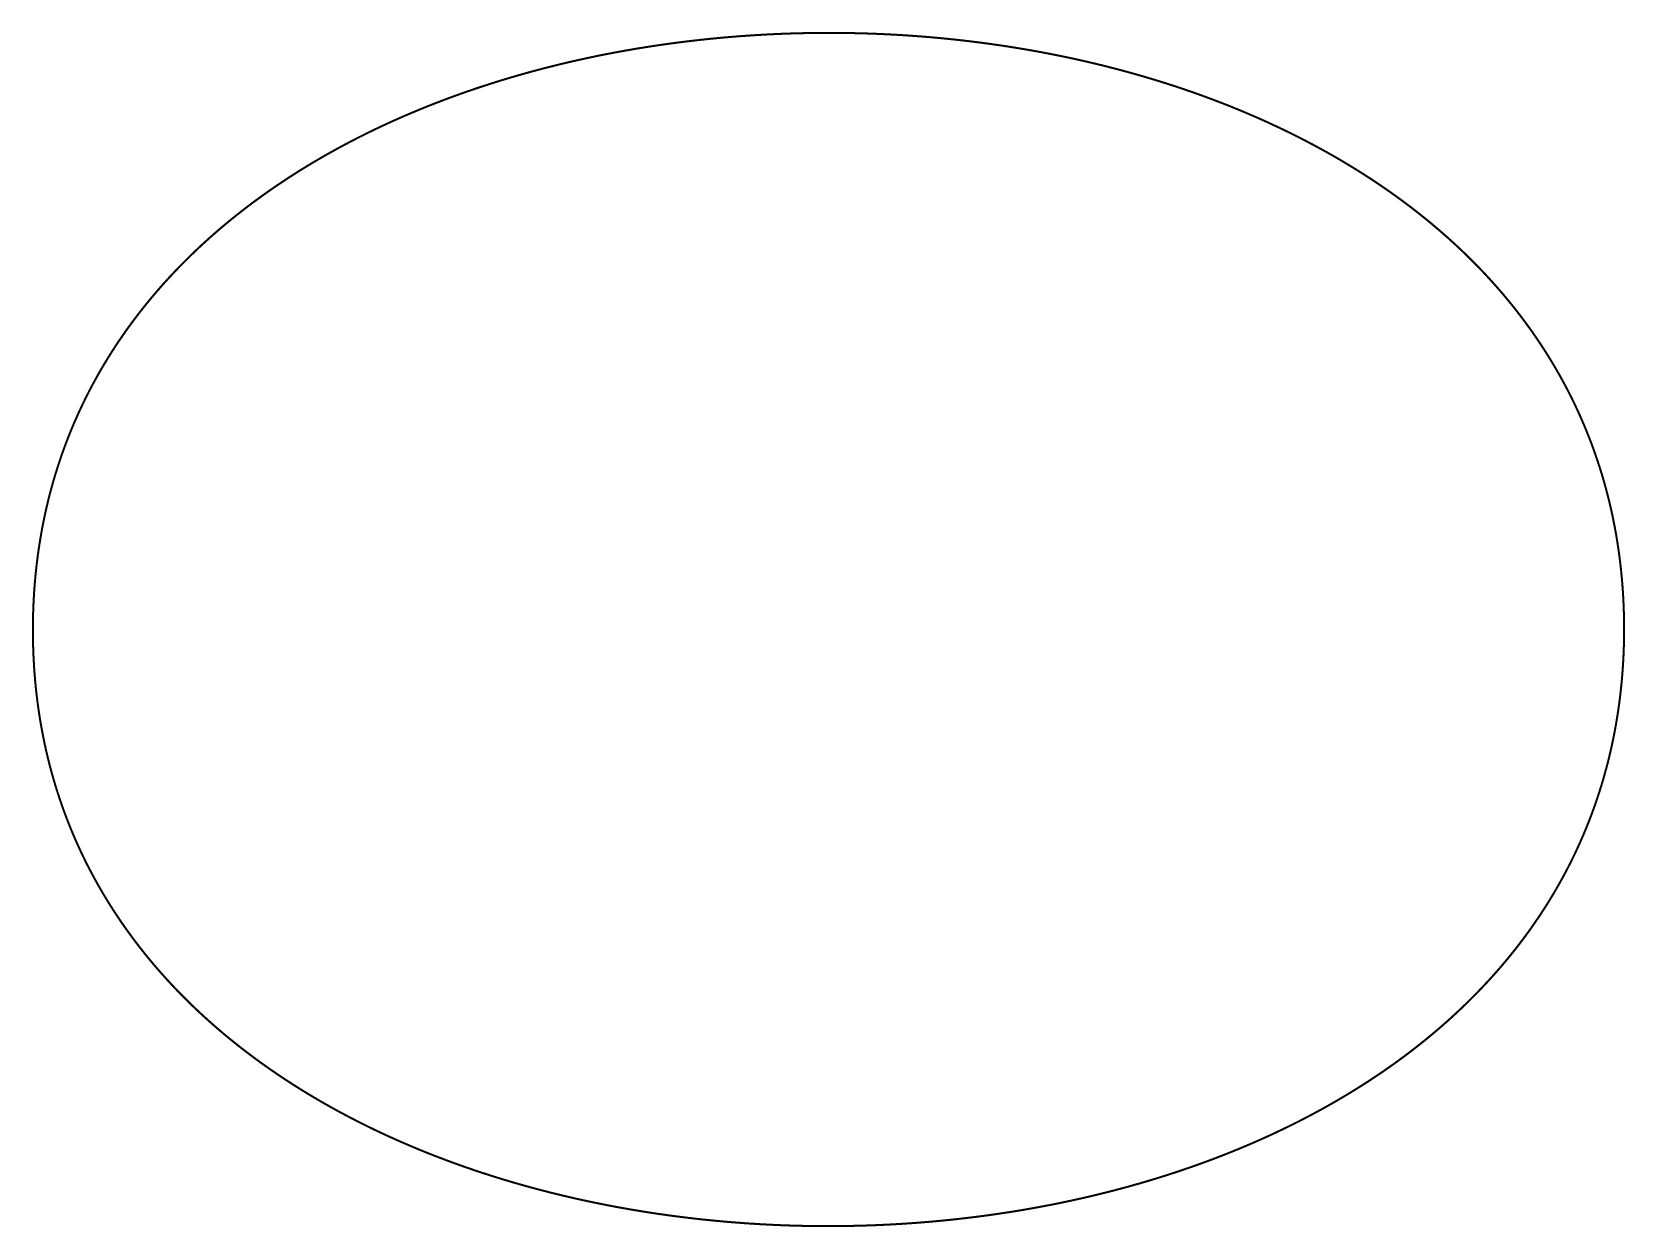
# Model space of a CAD drawing. Extents: x 0.05 to 7.93, y 0.05 to 5.96.
import ezdxf

# ---------------------------------------------------------------- set-up
doc = ezdxf.new("R2010")
doc.units = 0
doc.header["$LTSCALE"] = 0.166667
doc.layers.add('FOREGROUND', color=7, linetype='CONTINUOUS')

msp = doc.modelspace()

# ---------------------------------------------------------------- linework, layer by layer
at = {"layer": 'FOREGROUND', "linetype": 'CONTINUOUS', "const_width": 0.01}
msp.add_lwpolyline([(7.923332, 3.003333), (7.923079, 3.040813), (7.922351, 3.078053), (7.921151, 3.115053), (7.919481, 3.151814), (7.917345, 3.188336), (7.914745, 3.224618), (7.911686, 3.26066), (7.908169, 3.296463), (7.904198, 3.332027), (7.899776, 3.367351), (7.894906, 3.402436), (7.889591, 3.437281), (7.883834, 3.471887), (7.877638, 3.506253), (7.871006, 3.54038), (7.863942, 3.574267), (7.856447, 3.607915), (7.848526, 3.641323), (7.840182, 3.674492), (7.831416, 3.707422), (7.822233, 3.740112), (7.812636, 3.772562), (7.802627, 3.804773), (7.79221, 3.836745), (7.781387, 3.868477), (7.770162, 3.89997), (7.758538, 3.931223), (7.746517, 3.962236), (7.734104, 3.993011), (7.7213, 4.023545), (7.708109, 4.053841), (7.694534, 4.083896), (7.680578, 4.113713), (7.666244, 4.14329), (7.651535, 4.172627), (7.636454, 4.201725), (7.621005, 4.230583), (7.605189, 4.259202), (7.589011, 4.287582), (7.572473, 4.315722), (7.555579, 4.343623), (7.538331, 4.371284), (7.520732, 4.398705), (7.502786, 4.425887), (7.484496, 4.45283), (7.465864, 4.479533), (7.446894, 4.505997), (7.427588, 4.532221), (7.40795, 4.558206), (7.387983, 4.583951), (7.36769, 4.609457), (7.347074, 4.634724), (7.326137, 4.65975), (7.304884, 4.684538), (7.283317, 4.709086), (7.261438, 4.733394), (7.239252, 4.757463), (7.216761, 4.781293), (7.193968, 4.804883), (7.170876, 4.828233), (7.147489, 4.851344), (7.123809, 4.874216), (7.09984, 4.896848), (7.075583, 4.919241), (7.051044, 4.941394), (7.026224, 4.963308), (7.001126, 4.984982), (6.975754, 5.006417), (6.950111, 5.027612), (6.924199, 5.048568), (6.898022, 5.069284), (6.871583, 5.089761), (6.844885, 5.109998), (6.817931, 5.129996), (6.790724, 5.149755), (6.763267, 5.169274), (6.735562, 5.188553), (6.707614, 5.207593), (6.679425, 5.226394), (6.650998, 5.244955), (6.622337, 5.263276), (6.593443, 5.281359), (6.564321, 5.299201), (6.534974, 5.316804), (6.505404, 5.334168), (6.475614, 5.351292), (6.445608, 5.368177), (6.415388, 5.384822), (6.384958, 5.401228), (6.35432, 5.417394), (6.323479, 5.433321), (6.292436, 5.449008), (6.261195, 5.464456), (6.229758, 5.479665), (6.19813, 5.494633), (6.166312, 5.509363), (6.134309, 5.523853), (6.102122, 5.538103), (6.069756, 5.552114), (6.037212, 5.565886), (6.004495, 5.579418), (5.971607, 5.59271), (5.938551, 5.605763), (5.905331, 5.618577), (5.871949, 5.631151), (5.838408, 5.643486), (5.804712, 5.655581), (5.770863, 5.667437), (5.736865, 5.679053), (5.70272, 5.690429), (5.668432, 5.701567), (5.634004, 5.712464), (5.599438, 5.723123), (5.564738, 5.733541), (5.529907, 5.743721), (5.494948, 5.753661), (5.459864, 5.763361), (5.424657, 5.772822), (5.389332, 5.782043), (5.353891, 5.791025), (5.318337, 5.799768), (5.282673, 5.808271), (5.246902, 5.816534), (5.211027, 5.824558), (5.175052, 5.832342), (5.138979, 5.839887), (5.102811, 5.847193), (5.066552, 5.854259), (5.030204, 5.861086), (4.993771, 5.867673), (4.957255, 5.87402), (4.92066, 5.880129), (4.883989, 5.885997), (4.847244, 5.891626), (4.810429, 5.897016), (4.773547, 5.902166), (4.736601, 5.907077), (4.699593, 5.911748), (4.662528, 5.91618), (4.625407, 5.920372), (4.588235, 5.924325), (4.551013, 5.928038), (4.513746, 5.931512), (4.476436, 5.934746), (4.439086, 5.937741), (4.401699, 5.940497), (4.364279, 5.943013), (4.326828, 5.945289), (4.289349, 5.947326), (4.251846, 5.949123), (4.214322, 5.950681), (4.176778, 5.952), (4.13922, 5.953079), (4.101649, 5.953918), (4.064069, 5.954518), (4.026482, 5.954879), (3.988893, 5.955), (3.951303, 5.954881), (3.913716, 5.954524), (3.876134, 5.953926), (3.838562, 5.953089), (3.801002, 5.952013), (3.763457, 5.950697), (3.72593, 5.949142), (3.688424, 5.947347), (3.650942, 5.945312), (3.613488, 5.943039), (3.576064, 5.940525), (3.538673, 5.937773), (3.501319, 5.93478), (3.464004, 5.931549), (3.426731, 5.928077), (3.389504, 5.924367), (3.352326, 5.920416), (3.315199, 5.916227), (3.278127, 5.911798), (3.241112, 5.907129), (3.204158, 5.902221), (3.167268, 5.897073), (3.130445, 5.891686), (3.093692, 5.886059), (3.057012, 5.880193), (3.020408, 5.874088), (2.983882, 5.867743), (2.947439, 5.861158), (2.911081, 5.854334), (2.874811, 5.84727), (2.838633, 5.839967), (2.802548, 5.832425), (2.766561, 5.824643), (2.730675, 5.816621), (2.694891, 5.80836), (2.659214, 5.79986), (2.623647, 5.79112), (2.588192, 5.782141), (2.552853, 5.772922), (2.517632, 5.763463), (2.482533, 5.753765), (2.447559, 5.743828), (2.412713, 5.733651), (2.377997, 5.723235), (2.343416, 5.712579), (2.308971, 5.701683), (2.274666, 5.690548), (2.240504, 5.679174), (2.206488, 5.66756), (2.172622, 5.655707), (2.138907, 5.643614), (2.105348, 5.631282), (2.071947, 5.61871), (2.038707, 5.605899), (2.005632, 5.592848), (1.972724, 5.579558), (1.939986, 5.566028), (1.907422, 5.552259), (1.875034, 5.53825), (1.842826, 5.524002), (1.810801, 5.509514), (1.778961, 5.494787), (1.74731, 5.47982), (1.715851, 5.464614), (1.684586, 5.449168), (1.65352, 5.433483), (1.622654, 5.417559), (1.591992, 5.401394), (1.561537, 5.384991), (1.531292, 5.368348), (1.501261, 5.351465), (1.471445, 5.334343), (1.441849, 5.316981), (1.412475, 5.29938), (1.383326, 5.281539), (1.354405, 5.263459), (1.325716, 5.24514), (1.297261, 5.226581), (1.269044, 5.207782), (1.241067, 5.188744), (1.213334, 5.169467), (1.185847, 5.149949), (1.15861, 5.130193), (1.131625, 5.110197), (1.104897, 5.089961), (1.078427, 5.069486), (1.052219, 5.048772), (1.026276, 5.027818), (1.000601, 5.006624), (0.975196, 4.985191), (0.950066, 4.963519), (0.925213, 4.941607), (0.90064, 4.919455), (0.87635, 4.897064), (0.852346, 4.874434), (0.828632, 4.851564), (0.805209, 4.828454), (0.782083, 4.805105), (0.759254, 4.781517), (0.736727, 4.757689), (0.714505, 4.733622), (0.69259, 4.709315), (0.670985, 4.684768), (0.649694, 4.659982), (0.62872, 4.634957), (0.608066, 4.609692), (0.587734, 4.584188), (0.567728, 4.558444), (0.548051, 4.53246), (0.528706, 4.506237), (0.509696, 4.479775), (0.491024, 4.453073), (0.472693, 4.426132), (0.454706, 4.398951), (0.437066, 4.37153), (0.419776, 4.34387), (0.40284, 4.315971), (0.386259, 4.287832), (0.370038, 4.259454), (0.35418, 4.230836), (0.338687, 4.201979), (0.323562, 4.172882), (0.308809, 4.143545), (0.29443, 4.113969), (0.280429, 4.084154), (0.266809, 4.054099), (0.253572, 4.023805), (0.240722, 3.993271), (0.228262, 3.962498), (0.216195, 3.931485), (0.204524, 3.900232), (0.193251, 3.868741), (0.182381, 3.837009), (0.171915, 3.805038), (0.161858, 3.772828), (0.152211, 3.740378), (0.142979, 3.707689), (0.134164, 3.67476), (0.12577, 3.641592), (0.117798, 3.608184), (0.110253, 3.574536), (0.103137, 3.54065), (0.096454, 3.506523), (0.090206, 3.472157), (0.084397, 3.437552), (0.07903, 3.402707), (0.074107, 3.367623), (0.069631, 3.332299), (0.065607, 3.296736), (0.062036, 3.260933), (0.058922, 3.22489), (0.056268, 3.188609), (0.054076, 3.152087), (0.052351, 3.115326), (0.051095, 3.078326), (0.050311, 3.041086), (0.050001, 3.003607), (0.050001, 3.003607), (0.050249, 2.966127), (0.050973, 2.928887), (0.052169, 2.891887), (0.053834, 2.855126), (0.055966, 2.818604), (0.058561, 2.782322), (0.061616, 2.746279), (0.065128, 2.710476), (0.069095, 2.674912), (0.073513, 2.639588), (0.078378, 2.604502), (0.083689, 2.569657), (0.089442, 2.535051), (0.095634, 2.500684), (0.102261, 2.466557), (0.109321, 2.432669), (0.116812, 2.399021), (0.124728, 2.365612), (0.133069, 2.332442), (0.14183, 2.299512), (0.151009, 2.266821), (0.160602, 2.23437), (0.170607, 2.202158), (0.181021, 2.170186), (0.191839, 2.138453), (0.20306, 2.10696), (0.214681, 2.075706), (0.226698, 2.044691), (0.239107, 2.013916), (0.251908, 1.983381), (0.265095, 1.953084), (0.278666, 1.923028), (0.292618, 1.89321), (0.306949, 1.863633), (0.321654, 1.834294), (0.336731, 1.805195), (0.352177, 1.776336), (0.367989, 1.747716), (0.384164, 1.719335), (0.400698, 1.691194), (0.417589, 1.663292), (0.434834, 1.63563), (0.452429, 1.608207), (0.470371, 1.581023), (0.488659, 1.55408), (0.507287, 1.527375), (0.526254, 1.50091), (0.545556, 1.474684), (0.565191, 1.448698), (0.585155, 1.422952), (0.605445, 1.397444), (0.626058, 1.372177), (0.646991, 1.347148), (0.668242, 1.322359), (0.689806, 1.29781), (0.711681, 1.2735), (0.733865, 1.249429), (0.756353, 1.225598), (0.779143, 1.202007), (0.802232, 1.178654), (0.825616, 1.155542), (0.849293, 1.132669), (0.87326, 1.110035), (0.897513, 1.08764), (0.92205, 1.065485), (0.946868, 1.04357), (0.971963, 1.021894), (0.997332, 1.000457), (1.022973, 0.97926), (1.048882, 0.958303), (1.075056, 0.937585), (1.101492, 0.917106), (1.128188, 0.896867), (1.15514, 0.876867), (1.182344, 0.857107), (1.209799, 0.837586), (1.237501, 0.818304), (1.265447, 0.799262), (1.293634, 0.78046), (1.322058, 0.761897), (1.350717, 0.743573), (1.379608, 0.725489), (1.408728, 0.707644), (1.438074, 0.690039), (1.467642, 0.672674), (1.497429, 0.655547), (1.527434, 0.638661), (1.557651, 0.622013), (1.588079, 0.605605), (1.618715, 0.589437), (1.649554, 0.573508), (1.680595, 0.557818), (1.711835, 0.542368), (1.743269, 0.527158), (1.774896, 0.512187), (1.806712, 0.497455), (1.838713, 0.482963), (1.870898, 0.46871), (1.903263, 0.454697), (1.935805, 0.440923), (1.96852, 0.427389), (2.001406, 0.414094), (2.034461, 0.401039), (2.067679, 0.388223), (2.10106, 0.375646), (2.134599, 0.363309), (2.168294, 0.351212), (2.202141, 0.339354), (2.236138, 0.327735), (2.270281, 0.316356), (2.304568, 0.305217), (2.338995, 0.294317), (2.373559, 0.283656), (2.408258, 0.273235), (2.443088, 0.263053), (2.478046, 0.253111), (2.513129, 0.243408), (2.548334, 0.233945), (2.583658, 0.224721), (2.619098, 0.215736), (2.654651, 0.206991), (2.690314, 0.198486), (2.726084, 0.19022), (2.761958, 0.182194), (2.797932, 0.174407), (2.834004, 0.166859), (2.870171, 0.159551), (2.906429, 0.152482), (2.942776, 0.145653), (2.979208, 0.139064), (3.015723, 0.132714), (3.052318, 0.126603), (3.088988, 0.120732), (3.125732, 0.1151), (3.162547, 0.109708), (3.199428, 0.104555), (3.236374, 0.099642), (3.273381, 0.094968), (3.310446, 0.090534), (3.347566, 0.086339), (3.384738, 0.082383), (3.421959, 0.078667), (3.459225, 0.075191), (3.496535, 0.071954), (3.533885, 0.068957), (3.571271, 0.066199), (3.608691, 0.06368), (3.646142, 0.061401), (3.68362, 0.059362), (3.721123, 0.057562), (3.758648, 0.056001), (3.796191, 0.05468), (3.833749, 0.053598), (3.87132, 0.052756), (3.9089, 0.052154), (3.946486, 0.05179), (3.984076, 0.051667), (4.021666, 0.051783), (4.059253, 0.052138), (4.096834, 0.052733), (4.134407, 0.053567), (4.171967, 0.054641), (4.209512, 0.055954), (4.247039, 0.057507), (4.284545, 0.059299), (4.322027, 0.061331), (4.359482, 0.063602), (4.396906, 0.066113), (4.434298, 0.068863), (4.471652, 0.071852), (4.508968, 0.075082), (4.546241, 0.07855), (4.583468, 0.082258), (4.620647, 0.086206), (4.657775, 0.090393), (4.694847, 0.09482), (4.731862, 0.099486), (4.768817, 0.104391), (4.805707, 0.109537), (4.842531, 0.114921), (4.879285, 0.120545), (4.915966, 0.126409), (4.952571, 0.132512), (4.989097, 0.138854), (5.025541, 0.145436), (5.0619, 0.152258), (5.098171, 0.159319), (5.13435, 0.166619), (5.170435, 0.174159), (5.206423, 0.181939), (5.242311, 0.189958), (5.278095, 0.198216), (5.313773, 0.206714), (5.349342, 0.215452), (5.384798, 0.224429), (5.420138, 0.233645), (5.45536, 0.243101), (5.49046, 0.252797), (5.525435, 0.262732), (5.560283, 0.272906), (5.595, 0.28332), (5.629583, 0.293974), (5.664029, 0.304867), (5.698335, 0.315999), (5.732498, 0.327371), (5.766516, 0.338983), (5.800384, 0.350834), (5.8341, 0.362924), (5.86766, 0.375254), (5.901063, 0.387823), (5.934304, 0.400632), (5.967381, 0.413681), (6.000291, 0.426969), (6.03303, 0.440496), (6.065596, 0.454263), (6.097986, 0.46827), (6.130195, 0.482516), (6.162223, 0.497001), (6.194064, 0.511726), (6.225717, 0.526691), (6.257178, 0.541895), (6.288445, 0.557338), (6.319513, 0.573021), (6.350381, 0.588944), (6.381045, 0.605106), (6.411502, 0.621507), (6.441748, 0.638148), (6.471782, 0.655029), (6.5016, 0.672149), (6.531198, 0.689509), (6.560575, 0.707108), (6.589726, 0.724946), (6.618649, 0.743024), (6.64734, 0.761342), (6.675797, 0.779899), (6.704017, 0.798696), (6.731996, 0.817732), (6.759732, 0.837007), (6.787221, 0.856523), (6.814461, 0.876277), (6.841447, 0.896271), (6.868179, 0.916505), (6.894651, 0.936978), (6.920862, 0.957691), (6.946807, 0.978643), (6.972485, 0.999835), (6.997892, 1.021266), (7.023025, 1.042937), (7.047881, 1.064847), (7.072457, 1.086997), (7.096749, 1.109386), (7.120756, 1.132015), (7.144473, 1.154883), (7.167898, 1.177991), (7.191028, 1.201339), (7.213859, 1.224925), (7.236389, 1.248752), (7.258615, 1.272818), (7.280533, 1.297123), (7.30214, 1.321668), (7.323434, 1.346452), (7.344411, 1.371476), (7.365069, 1.39674), (7.385404, 1.422243), (7.405413, 1.447985), (7.425093, 1.473968), (7.444441, 1.500189), (7.463455, 1.52665), (7.48213, 1.553351), (7.500465, 1.580291), (7.518455, 1.607471), (7.536098, 1.63489), (7.553391, 1.662548), (7.570331, 1.690447), (7.586915, 1.718584), (7.60314, 1.746962), (7.619002, 1.775578), (7.634498, 1.804435), (7.649627, 1.833531), (7.664383, 1.862866), (7.678766, 1.892441), (7.69277, 1.922255), (7.706394, 1.952309), (7.719635, 1.982602), (7.732488, 2.013135), (7.744952, 2.043908), (7.757023, 2.07492), (7.768699, 2.106172), (7.779975, 2.137663), (7.79085, 2.169393), (7.801319, 2.201363), (7.81138, 2.233573), (7.821031, 2.266022), (7.830267, 2.298711), (7.839086, 2.331639), (7.847485, 2.364807), (7.85546, 2.398214), (7.863009, 2.431861), (7.870129, 2.465747), (7.876817, 2.499873), (7.883069, 2.534239), (7.888882, 2.568844), (7.894254, 2.603688), (7.899181, 2.638772), (7.903661, 2.674096), (7.90769, 2.709659), (7.911265, 2.745461), (7.914384, 2.781503), (7.917043, 2.817785), (7.919238, 2.854306), (7.920968, 2.891067), (7.922229, 2.928067), (7.923018, 2.965307), (7.923332, 3.002786)], close=True, dxfattribs=at)

doc.saveas('drawing.dxf')
